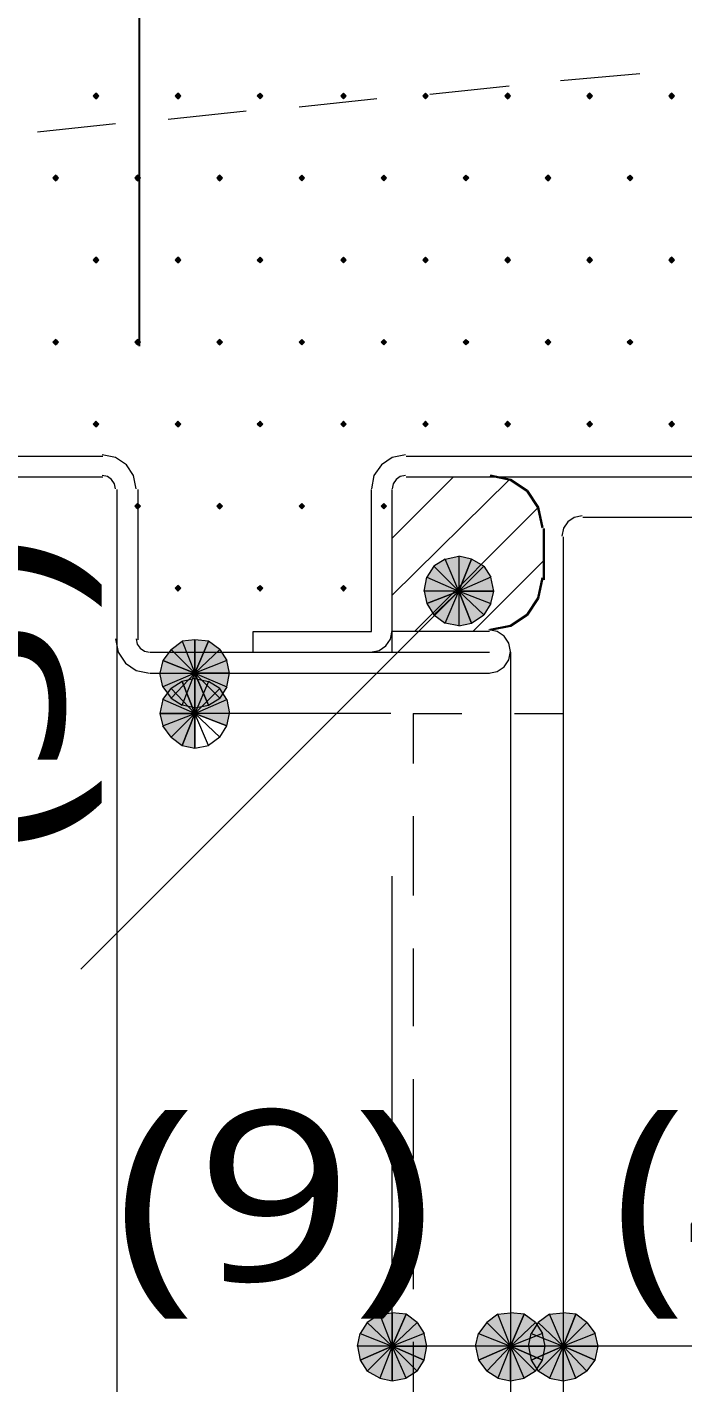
# Model space of a CAD drawing. Header units: millimetres. Extents: x 0 to 420, y 0 to 297.
# Drawn here: x 329.49 to 339.47, y 237.14 to 257.78 of the extents above; entities that cross this region are included whole.
import ezdxf
from ezdxf.enums import TextEntityAlignment as Align

# ---------------------------------------------------------------- set-up
doc = ezdxf.new("R2010")
doc.units = ezdxf.units.MM
doc.styles.add('kst32b', font='NotoSansJP-Variable.ttf')

msp = doc.modelspace()

# ---------------------------------------------------------------- hatches: boundary and pattern name
for points in [[(330.539, 256.773), (330.518, 256.752), (330.496, 256.73), (330.518, 256.709), (330.539, 256.688), (330.56, 256.709), (330.581, 256.73), (330.56, 256.752), (330.539, 256.773)], [(331.787, 256.773), (331.766, 256.752), (331.745, 256.73), (331.766, 256.709), (331.787, 256.688), (331.809, 256.709), (331.83, 256.73), (331.809, 256.752), (331.787, 256.773)], [(333.036, 256.773), (333.015, 256.752), (332.994, 256.73), (333.015, 256.709), (333.036, 256.688), (333.057, 256.709), (333.079, 256.73), (333.057, 256.752), (333.036, 256.773)], [(334.306, 256.773), (334.285, 256.752), (334.264, 256.73), (334.285, 256.709), (334.306, 256.688), (334.328, 256.709), (334.349, 256.73), (334.328, 256.752), (334.306, 256.773)], [(335.555, 256.773), (335.534, 256.752), (335.513, 256.73), (335.534, 256.709), (335.555, 256.688), (335.576, 256.709), (335.597, 256.73), (335.576, 256.752), (335.555, 256.773)], [(336.804, 256.773), (336.783, 256.752), (336.762, 256.73), (336.783, 256.709), (336.804, 256.688), (336.825, 256.709), (336.846, 256.73), (336.825, 256.752), (336.804, 256.773)], [(338.053, 256.773), (338.032, 256.752), (338.011, 256.73), (338.032, 256.709), (338.053, 256.688), (338.074, 256.709), (338.095, 256.73), (338.074, 256.752), (338.053, 256.773)], [(339.302, 256.773), (339.28, 256.752), (339.259, 256.73), (339.28, 256.709), (339.302, 256.688), (339.323, 256.709), (339.344, 256.73), (339.323, 256.752), (339.302, 256.773)], [(329.925, 255.524), (329.904, 255.503), (329.882, 255.482), (329.904, 255.46), (329.925, 255.439), (329.946, 255.46), (329.967, 255.482), (329.946, 255.503), (329.925, 255.524)], [(331.174, 255.524), (331.153, 255.503), (331.131, 255.482), (331.153, 255.46), (331.174, 255.439), (331.195, 255.46), (331.216, 255.482), (331.195, 255.503), (331.174, 255.524)], [(332.422, 255.524), (332.401, 255.503), (332.38, 255.482), (332.401, 255.46), (332.422, 255.439), (332.444, 255.46), (332.465, 255.482), (332.444, 255.503), (332.422, 255.524)], [(333.671, 255.524), (333.65, 255.503), (333.629, 255.482), (333.65, 255.46), (333.671, 255.439), (333.693, 255.46), (333.714, 255.482), (333.693, 255.503), (333.671, 255.524)], [(334.92, 255.524), (334.899, 255.503), (334.878, 255.482), (334.899, 255.46), (334.92, 255.439), (334.941, 255.46), (334.962, 255.482), (334.941, 255.503), (334.92, 255.524)], [(336.169, 255.524), (336.148, 255.503), (336.127, 255.482), (336.148, 255.46), (336.169, 255.439), (336.19, 255.46), (336.211, 255.482), (336.19, 255.503), (336.169, 255.524)], [(337.418, 255.524), (337.397, 255.503), (337.376, 255.482), (337.397, 255.46), (337.418, 255.439), (337.439, 255.46), (337.46, 255.482), (337.439, 255.503), (337.418, 255.524)], [(338.667, 255.524), (338.646, 255.503), (338.624, 255.482), (338.646, 255.46), (338.667, 255.439), (338.688, 255.46), (338.709, 255.482), (338.688, 255.503), (338.667, 255.524)], [(330.539, 254.275), (330.518, 254.254), (330.496, 254.233), (330.518, 254.212), (330.539, 254.19), (330.56, 254.212), (330.581, 254.233), (330.56, 254.254), (330.539, 254.275)], [(331.787, 254.275), (331.766, 254.254), (331.745, 254.233), (331.766, 254.212), (331.787, 254.19), (331.809, 254.212), (331.83, 254.233), (331.809, 254.254), (331.787, 254.275)], [(333.036, 254.275), (333.015, 254.254), (332.994, 254.233), (333.015, 254.212), (333.036, 254.19), (333.057, 254.212), (333.079, 254.233), (333.057, 254.254), (333.036, 254.275)], [(334.306, 254.275), (334.285, 254.254), (334.264, 254.233), (334.285, 254.212), (334.306, 254.19), (334.328, 254.212), (334.349, 254.233), (334.328, 254.254), (334.306, 254.275)], [(335.555, 254.275), (335.534, 254.254), (335.513, 254.233), (335.534, 254.212), (335.555, 254.19), (335.576, 254.212), (335.597, 254.233), (335.576, 254.254), (335.555, 254.275)], [(336.804, 254.275), (336.783, 254.254), (336.762, 254.233), (336.783, 254.212), (336.804, 254.19), (336.825, 254.212), (336.846, 254.233), (336.825, 254.254), (336.804, 254.275)], [(338.053, 254.275), (338.032, 254.254), (338.011, 254.233), (338.032, 254.212), (338.053, 254.19), (338.074, 254.212), (338.095, 254.233), (338.074, 254.254), (338.053, 254.275)], [(339.302, 254.275), (339.28, 254.254), (339.259, 254.233), (339.28, 254.212), (339.302, 254.19), (339.323, 254.212), (339.344, 254.233), (339.323, 254.254), (339.302, 254.275)], [(329.925, 253.026), (329.904, 253.005), (329.882, 252.984), (329.904, 252.963), (329.925, 252.942), (329.946, 252.963), (329.967, 252.984), (329.946, 253.005), (329.925, 253.026)], [(331.174, 253.026), (331.153, 253.005), (331.131, 252.984), (331.153, 252.963), (331.174, 252.942), (331.195, 252.963), (331.216, 252.984), (331.195, 253.005), (331.174, 253.026)], [(332.422, 253.026), (332.401, 253.005), (332.38, 252.984), (332.401, 252.963), (332.422, 252.942), (332.444, 252.963), (332.465, 252.984), (332.444, 253.005), (332.422, 253.026)], [(333.671, 253.026), (333.65, 253.005), (333.629, 252.984), (333.65, 252.963), (333.671, 252.942), (333.693, 252.963), (333.714, 252.984), (333.693, 253.005), (333.671, 253.026)], [(334.92, 253.026), (334.899, 253.005), (334.878, 252.984), (334.899, 252.963), (334.92, 252.942), (334.941, 252.963), (334.962, 252.984), (334.941, 253.005), (334.92, 253.026)], [(336.169, 253.026), (336.148, 253.005), (336.127, 252.984), (336.148, 252.963), (336.169, 252.942), (336.19, 252.963), (336.211, 252.984), (336.19, 253.005), (336.169, 253.026)], [(337.418, 253.026), (337.397, 253.005), (337.376, 252.984), (337.397, 252.963), (337.418, 252.942), (337.439, 252.963), (337.46, 252.984), (337.439, 253.005), (337.418, 253.026)], [(338.667, 253.026), (338.646, 253.005), (338.624, 252.984), (338.646, 252.963), (338.667, 252.942), (338.688, 252.963), (338.709, 252.984), (338.688, 253.005), (338.667, 253.026)], [(330.539, 251.778), (330.518, 251.756), (330.496, 251.735), (330.518, 251.714), (330.539, 251.693), (330.56, 251.714), (330.581, 251.735), (330.56, 251.756), (330.539, 251.778)], [(331.787, 251.778), (331.766, 251.756), (331.745, 251.735), (331.766, 251.714), (331.787, 251.693), (331.809, 251.714), (331.83, 251.735), (331.809, 251.756), (331.787, 251.778)], [(333.036, 251.778), (333.015, 251.756), (332.994, 251.735), (333.015, 251.714), (333.036, 251.693), (333.057, 251.714), (333.079, 251.735), (333.057, 251.756), (333.036, 251.778)], [(334.306, 251.778), (334.285, 251.756), (334.264, 251.735), (334.285, 251.714), (334.306, 251.693), (334.328, 251.714), (334.349, 251.735), (334.328, 251.756), (334.306, 251.778)], [(335.555, 251.778), (335.534, 251.756), (335.513, 251.735), (335.534, 251.714), (335.555, 251.693), (335.576, 251.714), (335.597, 251.735), (335.576, 251.756), (335.555, 251.778)], [(336.804, 251.778), (336.783, 251.756), (336.762, 251.735), (336.783, 251.714), (336.804, 251.693), (336.825, 251.714), (336.846, 251.735), (336.825, 251.756), (336.804, 251.778)], [(338.053, 251.778), (338.032, 251.756), (338.011, 251.735), (338.032, 251.714), (338.053, 251.693), (338.074, 251.714), (338.095, 251.735), (338.074, 251.756), (338.053, 251.778)], [(339.302, 251.778), (339.28, 251.756), (339.259, 251.735), (339.28, 251.714), (339.302, 251.693), (339.323, 251.714), (339.344, 251.735), (339.323, 251.756), (339.302, 251.778)], [(331.174, 250.529), (331.153, 250.507), (331.131, 250.486), (331.153, 250.465), (331.174, 250.444), (331.195, 250.465), (331.216, 250.486), (331.195, 250.507), (331.174, 250.529)], [(332.422, 250.529), (332.401, 250.507), (332.38, 250.486), (332.401, 250.465), (332.422, 250.444), (332.444, 250.465), (332.465, 250.486), (332.444, 250.507), (332.422, 250.529)], [(333.671, 250.529), (333.65, 250.507), (333.629, 250.486), (333.65, 250.465), (333.671, 250.444), (333.693, 250.465), (333.714, 250.486), (333.693, 250.507), (333.671, 250.529)], [(334.92, 250.529), (334.899, 250.507), (334.878, 250.486), (334.899, 250.465), (334.92, 250.444), (334.941, 250.465), (334.962, 250.486), (334.941, 250.507), (334.92, 250.529)], [(331.787, 249.28), (331.766, 249.259), (331.745, 249.237), (331.766, 249.216), (331.787, 249.195), (331.809, 249.216), (331.83, 249.237), (331.809, 249.259), (331.787, 249.28)], [(333.036, 249.28), (333.015, 249.259), (332.994, 249.237), (333.015, 249.216), (333.036, 249.195), (333.057, 249.216), (333.079, 249.237), (333.057, 249.259), (333.036, 249.28)], [(334.306, 249.28), (334.285, 249.259), (334.264, 249.237), (334.285, 249.216), (334.306, 249.195), (334.328, 249.216), (334.349, 249.237), (334.328, 249.259), (334.306, 249.28)], [(335.576, 249.005), (335.682, 248.835), (336.063, 249.195), (335.576, 249.005)], [(332.253, 248.433), (332.041, 248.454), (332.041, 247.946), (332.253, 248.433)], [(332.253, 248.433), (332.041, 248.454), (332.041, 247.946), (332.253, 248.433)], [(331.851, 246.846), (332.041, 246.803), (332.041, 247.332), (331.851, 246.846)], [(331.851, 246.846), (332.041, 246.803), (332.041, 247.332), (331.851, 246.846)], [(335.534, 237.49), (335.576, 237.702), (335.047, 237.702), (335.534, 237.49)], [(337.333, 237.49), (337.376, 237.702), (336.846, 237.702), (337.333, 237.49)], [(338.137, 237.49), (338.18, 237.702), (337.651, 237.702), (338.137, 237.49)]]:
    msp.add_hatch(color=7).paths.add_polyline_path(points)
h = msp.add_hatch(color=7)
h.paths.add_polyline_path([(336.254, 249.682), (336.063, 249.724), (336.063, 249.195), (336.254, 249.682)])
h.paths.add_polyline_path([(336.063, 249.724), (336.063, 249.195), (335.852, 249.682), (336.063, 249.724)])
h.paths.add_polyline_path([(336.063, 249.195), (335.852, 249.682), (335.682, 249.576), (336.063, 249.195)])
h = msp.add_hatch(color=7)
h.paths.add_polyline_path([(335.682, 249.576), (335.576, 249.407), (336.063, 249.195), (335.682, 249.576)])
h.paths.add_polyline_path([(335.576, 249.407), (336.063, 249.195), (335.534, 249.195), (335.576, 249.407)])
h.paths.add_polyline_path([(336.063, 249.195), (335.534, 249.195), (335.576, 249.005), (336.063, 249.195)])
h = msp.add_hatch(color=7)
h.paths.add_polyline_path([(336.592, 249.195), (336.55, 249.407), (336.063, 249.195), (336.592, 249.195)])
h.paths.add_polyline_path([(336.55, 249.407), (336.063, 249.195), (336.444, 249.576), (336.55, 249.407)])
h.paths.add_polyline_path([(336.063, 249.195), (336.444, 249.576), (336.254, 249.682), (336.063, 249.195)])
h = msp.add_hatch(color=7)
h.paths.add_polyline_path([(335.682, 248.835), (335.852, 248.708), (336.063, 249.195), (335.682, 248.835)])
h.paths.add_polyline_path([(335.852, 248.708), (336.063, 249.195), (336.063, 248.666), (335.852, 248.708)])
h.paths.add_polyline_path([(336.063, 249.195), (336.063, 248.666), (336.254, 248.708), (336.063, 249.195)])
h = msp.add_hatch(color=7)
h.paths.add_polyline_path([(336.254, 248.708), (336.444, 248.835), (336.063, 249.195), (336.254, 248.708)])
h.paths.add_polyline_path([(336.444, 248.835), (336.063, 249.195), (336.55, 249.005), (336.444, 248.835)])
h.paths.add_polyline_path([(336.063, 249.195), (336.55, 249.005), (336.592, 249.195), (336.063, 249.195)])
h = msp.add_hatch(color=7)
h.paths.add_polyline_path([(332.041, 248.454), (331.851, 248.433), (332.041, 247.946), (332.041, 248.454)])
h.paths.add_polyline_path([(331.851, 248.433), (332.041, 247.946), (331.682, 248.306), (331.851, 248.433)])
h.paths.add_polyline_path([(332.041, 247.946), (331.682, 248.306), (331.555, 248.137), (332.041, 247.946)])
h = msp.add_hatch(color=7)
h.paths.add_polyline_path([(332.041, 248.454), (331.851, 248.433), (332.041, 247.946), (332.041, 248.454)])
h.paths.add_polyline_path([(331.851, 248.433), (332.041, 247.946), (331.682, 248.306), (331.851, 248.433)])
h.paths.add_polyline_path([(332.041, 247.946), (331.682, 248.306), (331.555, 248.137), (332.041, 247.946)])
h = msp.add_hatch(color=7)
h.paths.add_polyline_path([(332.571, 247.946), (332.528, 248.137), (332.041, 247.946), (332.571, 247.946)])
h.paths.add_polyline_path([(332.528, 248.137), (332.041, 247.946), (332.422, 248.306), (332.528, 248.137)])
h.paths.add_polyline_path([(332.041, 247.946), (332.422, 248.306), (332.253, 248.433), (332.041, 247.946)])
h = msp.add_hatch(color=7)
h.paths.add_polyline_path([(332.571, 247.946), (332.528, 248.137), (332.041, 247.946), (332.571, 247.946)])
h.paths.add_polyline_path([(332.528, 248.137), (332.041, 247.946), (332.422, 248.306), (332.528, 248.137)])
h.paths.add_polyline_path([(332.041, 247.946), (332.422, 248.306), (332.253, 248.433), (332.041, 247.946)])
h = msp.add_hatch(color=7)
h.paths.add_polyline_path([(331.555, 248.137), (331.512, 247.946), (332.041, 247.946), (331.555, 248.137)])
h.paths.add_polyline_path([(331.512, 247.946), (332.041, 247.946), (331.555, 247.735), (331.512, 247.946)])
h.paths.add_polyline_path([(332.041, 247.946), (331.555, 247.735), (331.682, 247.565), (332.041, 247.946)])
h = msp.add_hatch(color=7)
h.paths.add_polyline_path([(331.555, 248.137), (331.512, 247.946), (332.041, 247.946), (331.555, 248.137)])
h.paths.add_polyline_path([(331.512, 247.946), (332.041, 247.946), (331.555, 247.735), (331.512, 247.946)])
h.paths.add_polyline_path([(332.041, 247.946), (331.555, 247.735), (331.682, 247.565), (332.041, 247.946)])
h = msp.add_hatch(color=7)
h.paths.add_polyline_path([(331.682, 247.565), (331.851, 247.459), (332.041, 247.946), (331.682, 247.565)])
h.paths.add_polyline_path([(331.851, 247.459), (332.041, 247.946), (332.041, 247.417), (331.851, 247.459)])
h.paths.add_polyline_path([(332.041, 247.946), (332.041, 247.417), (332.253, 247.459), (332.041, 247.946)])
h = msp.add_hatch(color=7)
h.paths.add_polyline_path([(331.682, 247.565), (331.851, 247.459), (332.041, 247.946), (331.682, 247.565)])
h.paths.add_polyline_path([(331.851, 247.459), (332.041, 247.946), (332.041, 247.417), (331.851, 247.459)])
h.paths.add_polyline_path([(332.041, 247.946), (332.041, 247.417), (332.253, 247.459), (332.041, 247.946)])
h = msp.add_hatch(color=7)
h.paths.add_polyline_path([(332.422, 247.713), (332.253, 247.819), (332.041, 247.332), (332.422, 247.713)])
h.paths.add_polyline_path([(332.253, 247.819), (332.041, 247.332), (332.041, 247.862), (332.253, 247.819)])
h.paths.add_polyline_path([(332.041, 247.332), (332.041, 247.862), (331.851, 247.819), (332.041, 247.332)])
h = msp.add_hatch(color=7)
h.paths.add_polyline_path([(332.422, 247.713), (332.253, 247.819), (332.041, 247.332), (332.422, 247.713)])
h.paths.add_polyline_path([(332.253, 247.819), (332.041, 247.332), (332.041, 247.862), (332.253, 247.819)])
h.paths.add_polyline_path([(332.041, 247.332), (332.041, 247.862), (331.851, 247.819), (332.041, 247.332)])
h = msp.add_hatch(color=7)
h.paths.add_polyline_path([(332.253, 247.459), (332.422, 247.565), (332.041, 247.946), (332.253, 247.459)])
h.paths.add_polyline_path([(332.422, 247.565), (332.041, 247.946), (332.528, 247.735), (332.422, 247.565)])
h.paths.add_polyline_path([(332.041, 247.946), (332.528, 247.735), (332.571, 247.946), (332.041, 247.946)])
h = msp.add_hatch(color=7)
h.paths.add_polyline_path([(332.253, 247.459), (332.422, 247.565), (332.041, 247.946), (332.253, 247.459)])
h.paths.add_polyline_path([(332.422, 247.565), (332.041, 247.946), (332.528, 247.735), (332.422, 247.565)])
h.paths.add_polyline_path([(332.041, 247.946), (332.528, 247.735), (332.571, 247.946), (332.041, 247.946)])
h = msp.add_hatch(color=7)
h.paths.add_polyline_path([(331.851, 247.819), (331.682, 247.713), (332.041, 247.332), (331.851, 247.819)])
h.paths.add_polyline_path([(331.682, 247.713), (332.041, 247.332), (331.555, 247.544), (331.682, 247.713)])
h.paths.add_polyline_path([(332.041, 247.332), (331.555, 247.544), (331.512, 247.332), (332.041, 247.332)])
h = msp.add_hatch(color=7)
h.paths.add_polyline_path([(331.851, 247.819), (331.682, 247.713), (332.041, 247.332), (331.851, 247.819)])
h.paths.add_polyline_path([(331.682, 247.713), (332.041, 247.332), (331.555, 247.544), (331.682, 247.713)])
h.paths.add_polyline_path([(332.041, 247.332), (331.555, 247.544), (331.512, 247.332), (332.041, 247.332)])
h = msp.add_hatch(color=7)
h.paths.add_polyline_path([(332.528, 247.142), (332.571, 247.332), (332.041, 247.332), (332.528, 247.142)])
h.paths.add_polyline_path([(332.571, 247.332), (332.041, 247.332), (332.528, 247.544), (332.571, 247.332)])
h.paths.add_polyline_path([(332.041, 247.332), (332.528, 247.544), (332.422, 247.713), (332.041, 247.332)])
h = msp.add_hatch(color=7)
h.paths.add_polyline_path([(332.528, 247.142), (332.571, 247.332), (332.041, 247.332), (332.528, 247.142)])
h.paths.add_polyline_path([(332.571, 247.332), (332.041, 247.332), (332.528, 247.544), (332.571, 247.332)])
h.paths.add_polyline_path([(332.041, 247.332), (332.528, 247.544), (332.422, 247.713), (332.041, 247.332)])
h = msp.add_hatch(color=7)
h.paths.add_polyline_path([(331.512, 247.332), (331.555, 247.142), (332.041, 247.332), (331.512, 247.332)])
h.paths.add_polyline_path([(331.555, 247.142), (332.041, 247.332), (331.682, 246.973), (331.555, 247.142)])
h.paths.add_polyline_path([(332.041, 247.332), (331.682, 246.973), (331.851, 246.846), (332.041, 247.332)])
h = msp.add_hatch(color=7)
h.paths.add_polyline_path([(331.512, 247.332), (331.555, 247.142), (332.041, 247.332), (331.512, 247.332)])
h.paths.add_polyline_path([(331.555, 247.142), (332.041, 247.332), (331.682, 246.973), (331.555, 247.142)])
h.paths.add_polyline_path([(332.041, 247.332), (331.682, 246.973), (331.851, 246.846), (332.041, 247.332)])
h = msp.add_hatch(color=7)
h.paths.add_polyline_path([(332.041, 246.803), (332.253, 246.846), (332.041, 247.332), (332.041, 246.803)])
h.paths.add_polyline_path([(332.253, 246.846), (332.041, 247.332), (332.422, 246.973), (332.253, 246.846)])
h.paths.add_polyline_path([(332.041, 247.332), (332.422, 246.973), (332.528, 247.142), (332.041, 247.332)])
h = msp.add_hatch(color=7)
h.paths.add_polyline_path([(332.041, 246.803), (332.253, 246.846), (332.041, 247.332), (332.041, 246.803)])
h.paths.add_polyline_path([(332.253, 246.846), (332.041, 247.332), (332.422, 246.973), (332.253, 246.846)])
h.paths.add_polyline_path([(332.041, 247.332), (332.422, 246.973), (332.528, 247.142), (332.041, 247.332)])
h = msp.add_hatch(color=7)
h.paths.add_polyline_path([(335.259, 238.188), (335.047, 238.21), (335.047, 237.702), (335.259, 238.188)])
h.paths.add_polyline_path([(335.047, 238.21), (335.047, 237.702), (334.857, 238.188), (335.047, 238.21)])
h.paths.add_polyline_path([(335.047, 237.702), (334.857, 238.188), (334.666, 238.062), (335.047, 237.702)])
h = msp.add_hatch(color=7)
h.paths.add_polyline_path([(335.576, 237.702), (335.534, 237.892), (335.047, 237.702), (335.576, 237.702)])
h.paths.add_polyline_path([(335.534, 237.892), (335.047, 237.702), (335.428, 238.062), (335.534, 237.892)])
h.paths.add_polyline_path([(335.047, 237.702), (335.428, 238.062), (335.259, 238.188), (335.047, 237.702)])
h = msp.add_hatch(color=7)
h.paths.add_polyline_path([(337.058, 238.188), (336.846, 238.21), (336.846, 237.702), (337.058, 238.188)])
h.paths.add_polyline_path([(336.846, 238.21), (336.846, 237.702), (336.656, 238.188), (336.846, 238.21)])
h.paths.add_polyline_path([(336.846, 237.702), (336.656, 238.188), (336.487, 238.062), (336.846, 237.702)])
h = msp.add_hatch(color=7)
h.paths.add_polyline_path([(337.376, 237.702), (337.333, 237.892), (336.846, 237.702), (337.376, 237.702)])
h.paths.add_polyline_path([(337.333, 237.892), (336.846, 237.702), (337.227, 238.062), (337.333, 237.892)])
h.paths.add_polyline_path([(336.846, 237.702), (337.227, 238.062), (337.058, 238.188), (336.846, 237.702)])
h = msp.add_hatch(color=7)
h.paths.add_polyline_path([(337.841, 238.188), (337.651, 238.21), (337.651, 237.702), (337.841, 238.188)])
h.paths.add_polyline_path([(337.651, 238.21), (337.651, 237.702), (337.439, 238.188), (337.651, 238.21)])
h.paths.add_polyline_path([(337.651, 237.702), (337.439, 238.188), (337.27, 238.062), (337.651, 237.702)])
h = msp.add_hatch(color=7)
h.paths.add_polyline_path([(338.18, 237.702), (338.137, 237.892), (337.651, 237.702), (338.18, 237.702)])
h.paths.add_polyline_path([(338.137, 237.892), (337.651, 237.702), (338.011, 238.062), (338.137, 237.892)])
h.paths.add_polyline_path([(337.651, 237.702), (338.011, 238.062), (337.841, 238.188), (337.651, 237.702)])
h = msp.add_hatch(color=7)
h.paths.add_polyline_path([(334.666, 238.062), (334.56, 237.892), (335.047, 237.702), (334.666, 238.062)])
h.paths.add_polyline_path([(334.56, 237.892), (335.047, 237.702), (334.518, 237.702), (334.56, 237.892)])
h.paths.add_polyline_path([(335.047, 237.702), (334.518, 237.702), (334.56, 237.49), (335.047, 237.702)])
h = msp.add_hatch(color=7)
h.paths.add_polyline_path([(336.487, 238.062), (336.36, 237.892), (336.846, 237.702), (336.487, 238.062)])
h.paths.add_polyline_path([(336.36, 237.892), (336.846, 237.702), (336.317, 237.702), (336.36, 237.892)])
h.paths.add_polyline_path([(336.846, 237.702), (336.317, 237.702), (336.36, 237.49), (336.846, 237.702)])
h = msp.add_hatch(color=7)
h.paths.add_polyline_path([(337.27, 238.062), (337.164, 237.892), (337.651, 237.702), (337.27, 238.062)])
h.paths.add_polyline_path([(337.164, 237.892), (337.651, 237.702), (337.121, 237.702), (337.164, 237.892)])
h.paths.add_polyline_path([(337.651, 237.702), (337.121, 237.702), (337.164, 237.49), (337.651, 237.702)])
h = msp.add_hatch(color=7)
h.paths.add_polyline_path([(334.56, 237.49), (334.666, 237.321), (335.047, 237.702), (334.56, 237.49)])
h.paths.add_polyline_path([(334.666, 237.321), (335.047, 237.702), (334.857, 237.215), (334.666, 237.321)])
h.paths.add_polyline_path([(335.047, 237.702), (334.857, 237.215), (335.047, 237.172), (335.047, 237.702)])
h = msp.add_hatch(color=7)
h.paths.add_polyline_path([(335.047, 237.172), (335.259, 237.215), (335.047, 237.702), (335.047, 237.172)])
h.paths.add_polyline_path([(335.259, 237.215), (335.047, 237.702), (335.428, 237.321), (335.259, 237.215)])
h.paths.add_polyline_path([(335.047, 237.702), (335.428, 237.321), (335.534, 237.49), (335.047, 237.702)])
h = msp.add_hatch(color=7)
h.paths.add_polyline_path([(336.36, 237.49), (336.487, 237.321), (336.846, 237.702), (336.36, 237.49)])
h.paths.add_polyline_path([(336.487, 237.321), (336.846, 237.702), (336.656, 237.215), (336.487, 237.321)])
h.paths.add_polyline_path([(336.846, 237.702), (336.656, 237.215), (336.846, 237.172), (336.846, 237.702)])
h = msp.add_hatch(color=7)
h.paths.add_polyline_path([(336.846, 237.172), (337.058, 237.215), (336.846, 237.702), (336.846, 237.172)])
h.paths.add_polyline_path([(337.058, 237.215), (336.846, 237.702), (337.227, 237.321), (337.058, 237.215)])
h.paths.add_polyline_path([(336.846, 237.702), (337.227, 237.321), (337.333, 237.49), (336.846, 237.702)])
h = msp.add_hatch(color=7)
h.paths.add_polyline_path([(337.164, 237.49), (337.27, 237.321), (337.651, 237.702), (337.164, 237.49)])
h.paths.add_polyline_path([(337.27, 237.321), (337.651, 237.702), (337.439, 237.215), (337.27, 237.321)])
h.paths.add_polyline_path([(337.651, 237.702), (337.439, 237.215), (337.651, 237.172), (337.651, 237.702)])
h = msp.add_hatch(color=7)
h.paths.add_polyline_path([(337.651, 237.172), (337.841, 237.215), (337.651, 237.702), (337.651, 237.172)])
h.paths.add_polyline_path([(337.841, 237.215), (337.651, 237.702), (338.011, 237.321), (337.841, 237.215)])
h.paths.add_polyline_path([(337.651, 237.702), (338.011, 237.321), (338.137, 237.49), (337.651, 237.702)])

# ---------------------------------------------------------------- linework, layer by layer
at = {"lineweight": 25}
msp.add_lwpolyline([(331.195, 259.08), (331.195, 252.921)], dxfattribs=at)
at = {"lineweight": 13}
for points in [[(338.815, 257.069), (337.608, 256.963)], [(336.825, 256.879), (335.619, 256.752)], [(334.814, 256.688), (333.629, 256.561)], [(330.835, 256.307), (329.65, 256.18)], [(332.825, 256.498), (331.639, 256.371)], [(322.771, 251.248), (330.645, 251.248)], [(331.152, 250.751), (331.112, 250.953), (331.001, 251.118), (330.836, 251.229), (330.634, 251.269)], [(335.248, 251.269), (335.046, 251.229), (334.882, 251.118), (334.77, 250.953), (334.73, 250.751)], [(335.259, 251.248), (345.736, 251.248)], [(322.771, 250.931), (330.645, 250.931)], [(330.835, 250.751), (330.819, 250.829), (330.776, 250.893), (330.712, 250.936), (330.634, 250.952)], [(335.248, 250.952), (335.17, 250.936), (335.106, 250.893), (335.063, 250.829), (335.047, 250.751)], [(335.047, 249.999), (335.979, 250.931)], [(335.259, 250.931), (345.736, 250.931)], [(330.856, 250.74), (330.856, 248.454)], [(331.174, 250.74), (331.174, 248.454)], [(334.73, 248.581), (334.73, 250.74)], [(335.047, 249.132), (336.825, 250.888)], [(335.047, 248.581), (335.047, 250.74)], [(335.386, 248.581), (337.27, 250.465)], [(337.936, 250.338), (337.817, 250.314), (337.719, 250.248), (337.654, 250.151), (337.629, 250.031)], [(337.947, 250.317), (345.355, 250.317)], [(337.651, 250.021), (337.651, 236.982)], [(336.275, 248.581), (337.354, 249.661)], [(336.063, 249.195), (330.306, 243.438)], [(330.835, 248.465), (330.876, 248.263), (330.987, 248.098), (331.152, 247.987), (331.354, 247.946)], [(330.856, 248.454), (330.856, 221.742)], [(331.153, 248.465), (331.168, 248.387), (331.211, 248.323), (331.275, 248.28), (331.354, 248.264)], [(332.93, 248.264), (332.93, 248.581), (334.73, 248.581)], [(334.719, 248.264), (334.847, 248.29), (334.951, 248.36), (335.021, 248.464), (335.047, 248.592)], [(336.529, 248.581), (335.047, 248.581)], [(335.047, 248.264), (335.047, 248.581)], [(336.518, 247.946), (336.646, 247.972), (336.75, 248.042), (336.821, 248.147), (336.846, 248.274), (336.821, 248.402), (336.75, 248.506), (336.646, 248.577), (336.518, 248.602)], [(331.364, 248.264), (336.529, 248.264)], [(336.846, 248.264), (336.846, 236.982)], [(331.364, 247.946), (336.529, 247.946)], [(332.041, 247.946), (332.041, 247.332)], [(332.041, 247.946), (332.041, 247.332)], [(335.026, 247.332), (332.041, 247.332)], [(335.365, 247.332), (335.365, 246.571)], [(335.365, 247.332), (336.105, 247.332)], [(336.91, 247.332), (337.651, 247.332)], [(335.365, 245.766), (335.365, 244.56)], [(335.047, 237.702), (335.047, 244.856)], [(335.365, 243.755), (335.365, 242.57)], [(335.365, 241.766), (335.365, 240.559)], [(335.365, 239.755), (335.365, 238.57)], [(335.365, 237.765), (335.365, 236.559)], [(346.244, 237.702), (345.652, 237.702), (337.651, 237.702), (336.846, 237.702), (335.047, 237.702)]]:
    msp.add_lwpolyline(points, dxfattribs=at)
at = {"lineweight": 0}
for points in [[(330.539, 256.773), (330.518, 256.752), (330.496, 256.73), (330.518, 256.709), (330.539, 256.688), (330.56, 256.709), (330.581, 256.73), (330.56, 256.752)], [(331.787, 256.773), (331.766, 256.752), (331.745, 256.73), (331.766, 256.709), (331.787, 256.688), (331.809, 256.709), (331.83, 256.73), (331.809, 256.752)], [(333.036, 256.773), (333.015, 256.752), (332.994, 256.73), (333.015, 256.709), (333.036, 256.688), (333.057, 256.709), (333.079, 256.73), (333.057, 256.752)], [(334.306, 256.773), (334.285, 256.752), (334.264, 256.73), (334.285, 256.709), (334.306, 256.688), (334.328, 256.709), (334.349, 256.73), (334.328, 256.752)], [(335.555, 256.773), (335.534, 256.752), (335.513, 256.73), (335.534, 256.709), (335.555, 256.688), (335.576, 256.709), (335.597, 256.73), (335.576, 256.752)], [(336.804, 256.773), (336.783, 256.752), (336.762, 256.73), (336.783, 256.709), (336.804, 256.688), (336.825, 256.709), (336.846, 256.73), (336.825, 256.752)], [(338.053, 256.773), (338.032, 256.752), (338.011, 256.73), (338.032, 256.709), (338.053, 256.688), (338.074, 256.709), (338.095, 256.73), (338.074, 256.752)], [(339.302, 256.773), (339.28, 256.752), (339.259, 256.73), (339.28, 256.709), (339.302, 256.688), (339.323, 256.709), (339.344, 256.73), (339.323, 256.752)], [(329.925, 255.524), (329.904, 255.503), (329.882, 255.482), (329.904, 255.46), (329.925, 255.439), (329.946, 255.46), (329.967, 255.482), (329.946, 255.503)], [(331.174, 255.524), (331.153, 255.503), (331.131, 255.482), (331.153, 255.46), (331.174, 255.439), (331.195, 255.46), (331.216, 255.482), (331.195, 255.503)], [(332.422, 255.524), (332.401, 255.503), (332.38, 255.482), (332.401, 255.46), (332.422, 255.439), (332.444, 255.46), (332.465, 255.482), (332.444, 255.503)], [(333.671, 255.524), (333.65, 255.503), (333.629, 255.482), (333.65, 255.46), (333.671, 255.439), (333.693, 255.46), (333.714, 255.482), (333.693, 255.503)], [(334.92, 255.524), (334.899, 255.503), (334.878, 255.482), (334.899, 255.46), (334.92, 255.439), (334.941, 255.46), (334.962, 255.482), (334.941, 255.503)], [(336.169, 255.524), (336.148, 255.503), (336.127, 255.482), (336.148, 255.46), (336.169, 255.439), (336.19, 255.46), (336.211, 255.482), (336.19, 255.503)], [(337.418, 255.524), (337.397, 255.503), (337.376, 255.482), (337.397, 255.46), (337.418, 255.439), (337.439, 255.46), (337.46, 255.482), (337.439, 255.503)], [(338.667, 255.524), (338.646, 255.503), (338.624, 255.482), (338.646, 255.46), (338.667, 255.439), (338.688, 255.46), (338.709, 255.482), (338.688, 255.503)], [(330.539, 254.275), (330.518, 254.254), (330.496, 254.233), (330.518, 254.212), (330.539, 254.19), (330.56, 254.212), (330.581, 254.233), (330.56, 254.254)], [(331.787, 254.275), (331.766, 254.254), (331.745, 254.233), (331.766, 254.212), (331.787, 254.19), (331.809, 254.212), (331.83, 254.233), (331.809, 254.254)], [(333.036, 254.275), (333.015, 254.254), (332.994, 254.233), (333.015, 254.212), (333.036, 254.19), (333.057, 254.212), (333.079, 254.233), (333.057, 254.254)], [(334.306, 254.275), (334.285, 254.254), (334.264, 254.233), (334.285, 254.212), (334.306, 254.19), (334.328, 254.212), (334.349, 254.233), (334.328, 254.254)], [(335.555, 254.275), (335.534, 254.254), (335.513, 254.233), (335.534, 254.212), (335.555, 254.19), (335.576, 254.212), (335.597, 254.233), (335.576, 254.254)], [(336.804, 254.275), (336.783, 254.254), (336.762, 254.233), (336.783, 254.212), (336.804, 254.19), (336.825, 254.212), (336.846, 254.233), (336.825, 254.254)], [(338.053, 254.275), (338.032, 254.254), (338.011, 254.233), (338.032, 254.212), (338.053, 254.19), (338.074, 254.212), (338.095, 254.233), (338.074, 254.254)], [(339.302, 254.275), (339.28, 254.254), (339.259, 254.233), (339.28, 254.212), (339.302, 254.19), (339.323, 254.212), (339.344, 254.233), (339.323, 254.254)], [(329.925, 253.026), (329.904, 253.005), (329.882, 252.984), (329.904, 252.963), (329.925, 252.942), (329.946, 252.963), (329.967, 252.984), (329.946, 253.005)], [(331.174, 253.026), (331.153, 253.005), (331.131, 252.984), (331.153, 252.963), (331.174, 252.942), (331.195, 252.963), (331.216, 252.984), (331.195, 253.005)], [(332.422, 253.026), (332.401, 253.005), (332.38, 252.984), (332.401, 252.963), (332.422, 252.942), (332.444, 252.963), (332.465, 252.984), (332.444, 253.005)], [(333.671, 253.026), (333.65, 253.005), (333.629, 252.984), (333.65, 252.963), (333.671, 252.942), (333.693, 252.963), (333.714, 252.984), (333.693, 253.005)], [(334.92, 253.026), (334.899, 253.005), (334.878, 252.984), (334.899, 252.963), (334.92, 252.942), (334.941, 252.963), (334.962, 252.984), (334.941, 253.005)], [(336.169, 253.026), (336.148, 253.005), (336.127, 252.984), (336.148, 252.963), (336.169, 252.942), (336.19, 252.963), (336.211, 252.984), (336.19, 253.005)], [(337.418, 253.026), (337.397, 253.005), (337.376, 252.984), (337.397, 252.963), (337.418, 252.942), (337.439, 252.963), (337.46, 252.984), (337.439, 253.005)], [(338.667, 253.026), (338.646, 253.005), (338.624, 252.984), (338.646, 252.963), (338.667, 252.942), (338.688, 252.963), (338.709, 252.984), (338.688, 253.005)], [(330.539, 251.778), (330.518, 251.756), (330.496, 251.735), (330.518, 251.714), (330.539, 251.693), (330.56, 251.714), (330.581, 251.735), (330.56, 251.756)], [(331.787, 251.778), (331.766, 251.756), (331.745, 251.735), (331.766, 251.714), (331.787, 251.693), (331.809, 251.714), (331.83, 251.735), (331.809, 251.756)], [(333.036, 251.778), (333.015, 251.756), (332.994, 251.735), (333.015, 251.714), (333.036, 251.693), (333.057, 251.714), (333.079, 251.735), (333.057, 251.756)], [(334.306, 251.778), (334.285, 251.756), (334.264, 251.735), (334.285, 251.714), (334.306, 251.693), (334.328, 251.714), (334.349, 251.735), (334.328, 251.756)], [(335.555, 251.778), (335.534, 251.756), (335.513, 251.735), (335.534, 251.714), (335.555, 251.693), (335.576, 251.714), (335.597, 251.735), (335.576, 251.756)], [(336.804, 251.778), (336.783, 251.756), (336.762, 251.735), (336.783, 251.714), (336.804, 251.693), (336.825, 251.714), (336.846, 251.735), (336.825, 251.756)], [(338.053, 251.778), (338.032, 251.756), (338.011, 251.735), (338.032, 251.714), (338.053, 251.693), (338.074, 251.714), (338.095, 251.735), (338.074, 251.756)], [(339.302, 251.778), (339.28, 251.756), (339.259, 251.735), (339.28, 251.714), (339.302, 251.693), (339.323, 251.714), (339.344, 251.735), (339.323, 251.756)], [(331.174, 250.529), (331.153, 250.507), (331.131, 250.486), (331.153, 250.465), (331.174, 250.444), (331.195, 250.465), (331.216, 250.486), (331.195, 250.507)], [(332.422, 250.529), (332.401, 250.507), (332.38, 250.486), (332.401, 250.465), (332.422, 250.444), (332.444, 250.465), (332.465, 250.486), (332.444, 250.507)], [(333.671, 250.529), (333.65, 250.507), (333.629, 250.486), (333.65, 250.465), (333.671, 250.444), (333.693, 250.465), (333.714, 250.486), (333.693, 250.507)], [(334.92, 250.529), (334.899, 250.507), (334.878, 250.486), (334.899, 250.465), (334.92, 250.444), (334.941, 250.465), (334.962, 250.486), (334.941, 250.507)], [(336.063, 249.724), (336.063, 249.195), (335.852, 249.682)], [(336.254, 249.682), (336.063, 249.724), (336.063, 249.195)], [(335.682, 249.576), (335.576, 249.407), (336.063, 249.195)], [(336.063, 249.195), (335.852, 249.682), (335.682, 249.576)], [(336.063, 249.195), (336.444, 249.576), (336.254, 249.682)], [(336.55, 249.407), (336.063, 249.195), (336.444, 249.576)], [(331.787, 249.28), (331.766, 249.259), (331.745, 249.237), (331.766, 249.216), (331.787, 249.195), (331.809, 249.216), (331.83, 249.237), (331.809, 249.259)], [(333.036, 249.28), (333.015, 249.259), (332.994, 249.237), (333.015, 249.216), (333.036, 249.195), (333.057, 249.216), (333.079, 249.237), (333.057, 249.259)], [(334.306, 249.28), (334.285, 249.259), (334.264, 249.237), (334.285, 249.216), (334.306, 249.195), (334.328, 249.216), (334.349, 249.237), (334.328, 249.259)], [(335.576, 249.407), (336.063, 249.195), (335.534, 249.195)], [(336.592, 249.195), (336.55, 249.407), (336.063, 249.195)], [(336.063, 249.195), (335.534, 249.195), (335.576, 249.005)], [(335.576, 249.005), (335.682, 248.835), (336.063, 249.195)], [(335.682, 248.835), (335.852, 248.708), (336.063, 249.195)], [(335.852, 248.708), (336.063, 249.195), (336.063, 248.666)], [(336.063, 249.195), (336.063, 248.666), (336.254, 248.708)], [(336.254, 248.708), (336.444, 248.835), (336.063, 249.195)], [(336.444, 248.835), (336.063, 249.195), (336.55, 249.005)], [(336.063, 249.195), (336.55, 249.005), (336.592, 249.195)], [(332.041, 248.454), (331.851, 248.433), (332.041, 247.946)], [(332.041, 248.454), (331.851, 248.433), (332.041, 247.946)], [(332.253, 248.433), (332.041, 248.454), (332.041, 247.946)], [(332.253, 248.433), (332.041, 248.454), (332.041, 247.946)], [(332.041, 247.946), (331.682, 248.306), (331.555, 248.137)], [(332.041, 247.946), (331.682, 248.306), (331.555, 248.137)], [(331.851, 248.433), (332.041, 247.946), (331.682, 248.306)], [(331.851, 248.433), (332.041, 247.946), (331.682, 248.306)], [(332.041, 247.946), (332.422, 248.306), (332.253, 248.433)], [(332.041, 247.946), (332.422, 248.306), (332.253, 248.433)], [(332.528, 248.137), (332.041, 247.946), (332.422, 248.306)], [(332.528, 248.137), (332.041, 247.946), (332.422, 248.306)], [(331.555, 248.137), (331.512, 247.946), (332.041, 247.946)], [(331.555, 248.137), (331.512, 247.946), (332.041, 247.946)], [(332.571, 247.946), (332.528, 248.137), (332.041, 247.946)], [(332.571, 247.946), (332.528, 248.137), (332.041, 247.946)], [(331.512, 247.946), (332.041, 247.946), (331.555, 247.735)], [(331.512, 247.946), (332.041, 247.946), (331.555, 247.735)], [(332.041, 247.946), (331.555, 247.735), (331.682, 247.565)], [(332.041, 247.946), (331.555, 247.735), (331.682, 247.565)], [(331.682, 247.565), (331.851, 247.459), (332.041, 247.946)], [(331.682, 247.565), (331.851, 247.459), (332.041, 247.946)], [(331.851, 247.459), (332.041, 247.946), (332.041, 247.417)], [(331.851, 247.459), (332.041, 247.946), (332.041, 247.417)], [(332.041, 247.332), (332.041, 247.862), (331.851, 247.819)], [(332.041, 247.332), (332.041, 247.862), (331.851, 247.819)], [(332.041, 247.946), (332.041, 247.417), (332.253, 247.459)], [(332.253, 247.459), (332.422, 247.565), (332.041, 247.946)], [(332.422, 247.565), (332.041, 247.946), (332.528, 247.735)], [(332.041, 247.946), (332.528, 247.735), (332.571, 247.946)], [(332.041, 247.946), (332.041, 247.417), (332.253, 247.459)], [(332.253, 247.459), (332.422, 247.565), (332.041, 247.946)], [(332.422, 247.565), (332.041, 247.946), (332.528, 247.735)], [(332.041, 247.946), (332.528, 247.735), (332.571, 247.946)], [(332.253, 247.819), (332.041, 247.332), (332.041, 247.862)], [(332.253, 247.819), (332.041, 247.332), (332.041, 247.862)], [(331.682, 247.713), (332.041, 247.332), (331.555, 247.544)], [(331.682, 247.713), (332.041, 247.332), (331.555, 247.544)], [(331.851, 247.819), (331.682, 247.713), (332.041, 247.332)], [(331.851, 247.819), (331.682, 247.713), (332.041, 247.332)], [(332.422, 247.713), (332.253, 247.819), (332.041, 247.332)], [(332.422, 247.713), (332.253, 247.819), (332.041, 247.332)], [(332.041, 247.332), (332.528, 247.544), (332.422, 247.713)], [(332.041, 247.332), (332.528, 247.544), (332.422, 247.713)], [(332.041, 247.332), (331.555, 247.544), (331.512, 247.332)], [(332.041, 247.332), (331.555, 247.544), (331.512, 247.332)], [(332.571, 247.332), (332.041, 247.332), (332.528, 247.544)], [(332.571, 247.332), (332.041, 247.332), (332.528, 247.544)], [(331.512, 247.332), (331.555, 247.142), (332.041, 247.332)], [(331.512, 247.332), (331.555, 247.142), (332.041, 247.332)], [(331.555, 247.142), (332.041, 247.332), (331.682, 246.973)], [(331.555, 247.142), (332.041, 247.332), (331.682, 246.973)], [(332.041, 247.332), (331.682, 246.973), (331.851, 246.846)], [(332.041, 247.332), (331.682, 246.973), (331.851, 246.846)], [(331.851, 246.846), (332.041, 246.803), (332.041, 247.332)], [(331.851, 246.846), (332.041, 246.803), (332.041, 247.332)], [(332.041, 246.803), (332.253, 246.846), (332.041, 247.332)], [(332.253, 246.846), (332.041, 247.332), (332.422, 246.973)], [(332.041, 247.332), (332.422, 246.973), (332.528, 247.142)], [(332.528, 247.142), (332.571, 247.332), (332.041, 247.332)], [(332.041, 246.803), (332.253, 246.846), (332.041, 247.332)], [(332.253, 246.846), (332.041, 247.332), (332.422, 246.973)], [(332.041, 247.332), (332.422, 246.973), (332.528, 247.142)], [(332.528, 247.142), (332.571, 247.332), (332.041, 247.332)], [(335.047, 237.702), (334.857, 238.188), (334.666, 238.062)], [(335.047, 238.21), (335.047, 237.702), (334.857, 238.188)], [(335.259, 238.188), (335.047, 238.21), (335.047, 237.702)], [(335.047, 237.702), (335.428, 238.062), (335.259, 238.188)], [(336.846, 237.702), (336.656, 238.188), (336.487, 238.062)], [(336.846, 238.21), (336.846, 237.702), (336.656, 238.188)], [(337.058, 238.188), (336.846, 238.21), (336.846, 237.702)], [(336.846, 237.702), (337.227, 238.062), (337.058, 238.188)], [(337.651, 237.702), (337.439, 238.188), (337.27, 238.062)], [(337.651, 238.21), (337.651, 237.702), (337.439, 238.188)], [(337.841, 238.188), (337.651, 238.21), (337.651, 237.702)], [(337.651, 237.702), (338.011, 238.062), (337.841, 238.188)], [(334.666, 238.062), (334.56, 237.892), (335.047, 237.702)], [(335.534, 237.892), (335.047, 237.702), (335.428, 238.062)], [(336.487, 238.062), (336.36, 237.892), (336.846, 237.702)], [(337.333, 237.892), (336.846, 237.702), (337.227, 238.062)], [(337.27, 238.062), (337.164, 237.892), (337.651, 237.702)], [(338.137, 237.892), (337.651, 237.702), (338.011, 238.062)], [(334.56, 237.892), (335.047, 237.702), (334.518, 237.702)], [(335.576, 237.702), (335.534, 237.892), (335.047, 237.702)], [(336.36, 237.892), (336.846, 237.702), (336.317, 237.702)], [(337.376, 237.702), (337.333, 237.892), (336.846, 237.702)], [(337.164, 237.892), (337.651, 237.702), (337.121, 237.702)], [(338.18, 237.702), (338.137, 237.892), (337.651, 237.702)], [(335.047, 237.702), (334.518, 237.702), (334.56, 237.49)], [(334.56, 237.49), (334.666, 237.321), (335.047, 237.702)], [(334.666, 237.321), (335.047, 237.702), (334.857, 237.215)], [(335.047, 237.702), (334.857, 237.215), (335.047, 237.172)], [(335.047, 237.172), (335.259, 237.215), (335.047, 237.702)], [(335.259, 237.215), (335.047, 237.702), (335.428, 237.321)], [(335.047, 237.702), (335.428, 237.321), (335.534, 237.49)], [(335.534, 237.49), (335.576, 237.702), (335.047, 237.702)], [(336.846, 237.702), (336.317, 237.702), (336.36, 237.49)], [(336.36, 237.49), (336.487, 237.321), (336.846, 237.702)], [(336.487, 237.321), (336.846, 237.702), (336.656, 237.215)], [(336.846, 237.702), (336.656, 237.215), (336.846, 237.172)], [(336.846, 237.172), (337.058, 237.215), (336.846, 237.702)], [(337.058, 237.215), (336.846, 237.702), (337.227, 237.321)], [(336.846, 237.702), (337.227, 237.321), (337.333, 237.49)], [(337.333, 237.49), (337.376, 237.702), (336.846, 237.702)], [(337.651, 237.702), (337.121, 237.702), (337.164, 237.49)], [(337.164, 237.49), (337.27, 237.321), (337.651, 237.702)], [(337.27, 237.321), (337.651, 237.702), (337.439, 237.215)], [(337.651, 237.702), (337.439, 237.215), (337.651, 237.172)], [(337.651, 237.172), (337.841, 237.215), (337.651, 237.702)], [(337.841, 237.215), (337.651, 237.702), (338.011, 237.321)], [(337.651, 237.702), (338.011, 237.321), (338.137, 237.49)], [(338.137, 237.49), (338.18, 237.702), (337.651, 237.702)]]:
    msp.add_lwpolyline(points, close=True, dxfattribs=at)
at = {"lineweight": 30}
for points in [[(337.333, 250.158), (337.271, 250.467), (337.101, 250.72), (336.848, 250.89), (336.539, 250.952)], [(337.354, 250.148), (337.354, 249.364)], [(336.539, 248.603), (336.848, 248.665), (337.101, 248.835), (337.271, 249.087), (337.333, 249.396)]]:
    msp.add_lwpolyline(points, dxfattribs=at)

# ---------------------------------------------------------------- texts
at = {"style": 'kst32b'}
for s, p, p2 in [('(3)', (330.052, 245.195), (330.052, 250.068)), ('(9)', (330.814, 238.696), (335.687, 238.696)), ('(40)', (338.391, 238.696), (344.889, 238.696))]:
    msp.add_text(s, height=2.5989, dxfattribs=at).set_placement(p, p2, align=Align.FIT)

doc.saveas('drawing.dxf')
